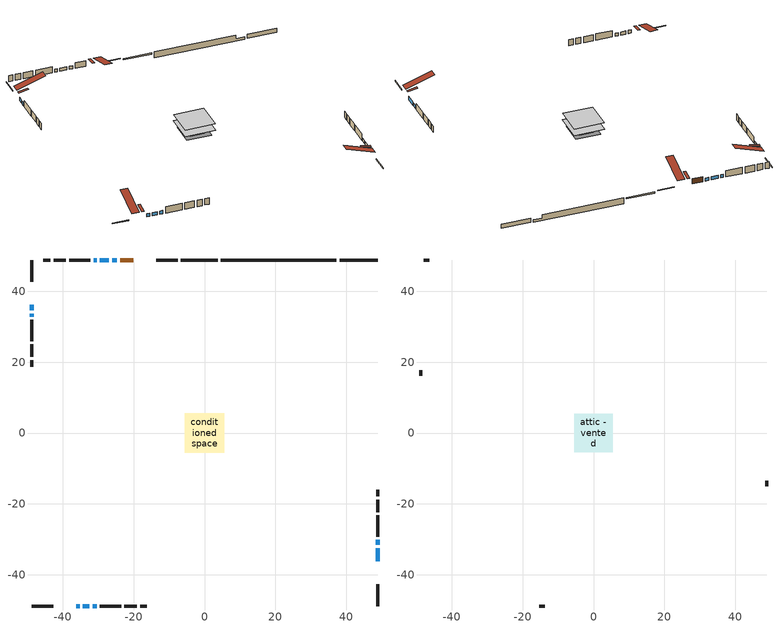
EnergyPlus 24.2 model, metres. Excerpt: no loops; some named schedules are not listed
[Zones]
conditioned space
 floor adiabatic (Floor2 construction): -1.8,-1.8 -1.8,1.8 1.8,1.8 1.8,-1.8 z0.61
 floor adiabatic (AdiabaticFloorConstruction): -5.53,-5.53 -5.53,5.53 5.53,5.53 5.53,-5.53 z0.61
 floor foundation (Slab1 construction): -2.58,-2.58 -2.58,2.58 2.58,2.58 2.58,-2.58 z-1.52
 floor foundation (Slab1 construction 1): -4.51,-4.51 -4.51,4.51 4.51,4.51 4.51,-4.51 z-1.68
 floor foundation (Slab3 construction): -1.8,-1.8 -1.8,1.8 1.8,1.8 1.8,-1.8 z0
 wall outside (RimJoist1 construction): -7.57,48.86 -13.68,48.86 / -48.86,-48.86 -42.75,-48.86 / -48.86,48.86 -48.86,42.75 / 48.86,-48.86 48.86,-42.75 z0.61:0.91
 wall outside (AdiabaticWallConstruction 1): -20.16,48.86 -23.82,48.86 z0.61:2.64
 wall outside (AdiabaticWallConstruction): -48.86,36.27 -48.86,34.6 / -36.27,-48.86 -35.28,-48.86 / -24.75,48.86 -26.1,48.86 / -48.86,33.67 -48.86,32.85 / 48.86,-36.27 48.86,-32.49 / -34.36,-48.86 -32.52,-48.86 / -31.6,-48.86 -30.48,-48.86 / -27.03,48.86 -29.54,48.86 / -30.46,48.86 -31.29,48.86 / 48.86,-31.56 48.86,-30.18 z0.61:1.83
 wall outside (Wall1 construction): -32.21,48.86 -38.2,48.86 / -29.55,-48.86 -23.57,-48.86 / -48.86,31.92 -48.86,25.93 / 48.86,-29.25 48.86,-23.27 z0.61:3.05
 wall outside (Wall2 construction): -39.13,48.86 -42.64,48.86 / -22.64,-48.86 -19.13,-48.86 / -48.86,25.01 -48.86,21.5 / 48.86,-22.34 48.86,-18.83 z0.61:3.05
 wall outside (Wall3 construction): -43.57,48.86 -45.48,48.86 / -18.2,-48.86 -16.29,-48.86 / -48.86,20.57 -48.86,18.66 / 48.86,-17.9 48.86,-15.99 z0.61:3.05
 wall foundation (FoundationWall1 construction): 48.86,48.86 38.19,48.86 z-1.52:0.16
 wall foundation (FoundationWall2 construction): 4.65,48.86,-1.68 4.65,48.86,0.61 34,48.86,0.61 34,48.86,-0.78 37.27,48.86,-0.78 37.27,48.86,-1.68
 wall foundation (FoundationWall3 construction): 3.72,48.86 -6.64,48.86 z0:0.46
 window (WindowConstruction): -48.86,36.27 -48.86,34.6 z0.61:1.83
 window (WindowConstruction 8): -36.27,-48.86 -35.29,-48.86 z0.61:1.83
 window (WindowConstruction 9): -24.75,48.86 -26.1,48.86 z0.61:1.83
 window (WindowConstruction 1): -48.86,33.67 -48.86,32.85 z0.61:1.83
 window (WindowConstruction 2): 48.86,-36.27 48.86,-32.49 z0.61:1.83
 window (WindowConstruction 3): -34.36,-48.86 -32.52,-48.86 z0.61:1.83
 window (WindowConstruction 4): -31.59,-48.86 -30.48,-48.86 z0.61:1.83
 window (WindowConstruction 5): -27.03,48.86 -29.53,48.86 z0.61:1.83
 window (WindowConstruction 6): -30.46,48.86 -31.29,48.86 z0.61:1.83
 window (WindowConstruction 7): 48.86,-31.56 48.86,-30.18 z0.61:1.83
 door (Door): -20.16,48.86 -23.82,48.86 z0.61:2.64
 ceiling adiabatic (AdiabaticFloorConstruction): 5.53,-5.53 5.53,5.53 -5.53,5.53 -5.53,-5.53 z0.61
 roof outside (Roof2 construction): -19.23,48.86,3.05 -19.23,45.17,3.66 -18.3,45.17,3.66 -18.3,48.86,3.05; -37.2,-48.86,3.05 -37.2,-45.17,3.66 -38.13,-45.17,3.66 -38.13,-48.86,3.05; -48.86,37.2,3.05 -45.17,37.2,3.66 -45.17,38.13,3.66 -48.86,38.13,3.05; 48.86,-37.2,3.05 45.17,-37.2,3.66 45.17,-38.13,3.66 48.86,-38.13,3.05
attic - vented
 floor to conditioned space (Floor1 construction Reversed): -5.37,-5.37 -5.37,5.37 5.37,5.37 5.37,-5.37 z3.05
 wall outside (Wall4 construction): -46.4,48.86 -47.93,48.86 / -15.36,-48.86 -13.84,-48.86 / -48.86,17.73 -48.86,16.2 / 48.86,-15.06 48.86,-13.53 z0.61:3.05
 roof outside (Roof1 construction): -17.37,48.86,3.05 -17.37,38.4,6.53 -14.61,38.4,6.53 -14.61,48.86,3.05; -39.06,-48.86,3.05 -39.06,-38.4,6.53 -41.82,-38.4,6.53 -41.82,-48.86,3.05; -48.86,39.06,3.05 -38.4,39.06,6.53 -38.4,41.82,6.53 -48.86,41.82,3.05; 48.86,-39.06,3.05 38.4,-39.06,6.53 38.4,-41.82,6.53 48.86,-41.82,3.05
[Building]
Building 1: Terrain=Suburbs
[Site:Location]
Saskatoon Intl AP_SK: Latitude {deg}=52.17; Longitude {deg}=-106.7; Time Zone {hr}=-6; Elevation {m}=504; Keep Site Location Information=Yes
[Site:GroundTemperature:Shallow]
-3.29371, -5.9198, -6.13011, -4.88389, 0.118965, 5.09852, 9.41553, 12.1502, 12.3826, 10.1583, 5.95142, 1.12462
[Site:WaterMainsTemperature]
Calculation Method=Schedule; Temperature Schedule=mains temperature schedule
[Material] Roughness=Rough; Thermal Absorptance=0.9
Name | Thickness {m} | Conductivity {W/m-K} | Density {kg/m3} | Specific Heat {J/kg-K} | Solar Absorptance | Visible Absorptance
asphalt or fiberglass shingles | 0.00635 | 0.162714 | 1121.4 | 1465.45 | 0.84 | 0.84
ceiling loosefill ins | 0.338667 | 0.0480833 | 16.02 | 1046.75 | 0.7 | 0.7
ceiling stud and cavity | 0.1397 | 0.498967 | 65.682 | 1177.47 | 0.7 | 0.7
concrete 4.0 in. | 0.1016 | 1.803125 | 2242.8 | 837.4 | 0.7 | 0.7
concrete 8.0 in. | 0.2032 | 1.803125 | 2242.8 | 837.4 | 0.7 | 0.7
door material | 0.04445 | 0.0451087 | 512.64 | 1214.23 | 0.7 | 0.7
exterior vertical ins | 0.00321614 | 0.029427 | 32.04 | 1214.23 | 0.7 | 0.7
exterior vertical ins 1 | 0.0637857 | 0.029427 | 32.04 | 1214.23 | 0.7 | 0.7
floor covering | 0.0127 | 0.0433444 | 54.468 | 1339.84 | 0.6 | 0.6
floor rigid ins | 0.155448 | 0.029427 | 32.04 | 1214.23 | 0.7 | 0.7
floor rigid ins 1; wall rigid ins | 0.512978 | 0.029427 | 32.04 | 1214.23 | 0.7 | 0.7
floor stud and cavity | 0.1397 | 0.286524 | 92.3553 | 1139.71 | 0.7 | 0.7
floor stud and cavity 1 | 0.1397 | 1.75129 | 37.0049 | 1207.88 | 0.7 | 0.7
furniture material conditioned space 1 | 0.1524 | 0.115458 | 640.8 | 1214.23 | 0.6 | 0.6
gypsum board | 0.0127 | 0.160291 | 801 | 837.4 | 0.6 | 0.6
gypsum board 1 | 0.0127 | 0.160291 | 801 | 837.4 | 0.7 | 0.7
osb sheathing 0.5 in. | 0.0127 | 0.115458 | 512.64 | 1214.23 | 0.7 | 0.7
osb sheathing 0.75 in. | 0.01905 | 0.115458 | 512.64 | 1214.23 | 0.7 | 0.7
rim joist stud and cavity | 0.0508 | 0.271007 | 50.32683 | 1063.81 | 0.6 | 0.6
roof rigid ins | 0.051816 | 0.029427 | 32.04 | 1214.23 | 0.7 | 0.7
roof stud and cavity | 0.2032 | 0.219784 | 78.34581 | 1123.46 | 0.7 | 0.7
wall stud and cavity | 0.1397 | 0.114486 | 139.0536 | 1170.24 | 0.7 | 0.7
wall stud and cavity 1 | 0.1397 | 0.0934493 | 139.0536 | 1170.24 | 0.7 | 0.7
wall stud and cavity 2 | 0.1397 | 0.0929022 | 139.0536 | 1170.24 | 0.7 | 0.7
wall stud and cavity 3 | 0.0889 | 6.1454 | 50.32683 | 1063.81 | 0.6 | 0.6
wall stud and cavity 4 | 0.0889 | 0.380278 | 52.3479 | 1209.89 | 0.7 | 0.7
wall stud and cavity 5 | 0.0889 | 0.391764 | 83.0341 | 1211.67 | 0.7 | 0.7
wood siding | 0.0254 | 0.102417 | 544.68 | 1172.36 | 0 | 0
wood siding 1 | 0.00254 | 0.102417 | 544.68 | 1172.36 | 0 | 0
wood siding 2; wood siding 3; wood siding 4 | 0.0254 | 0.102417 | 544.68 | 1172.36 | 0.7 | 0.7
[WindowMaterial:SimpleGlazingSystem]
Name | U-Factor {W/m2-K} | Solar Heat Gain Coefficient
WindowMaterial | 1.941876 | 0.57
WindowMaterial 1 | 2.94291 | 0.64
WindowMaterial 2 | 2.88272 | 0.7
WindowMaterial 3 | 2.03386 | 0.61
WindowMaterial 4 | 2.92587 | 0.66
WindowMaterial 5 | 1.28947 | 0.51
WindowMaterial 6 | 2.969594 | 0.63
WindowMaterial 7 | 2.94177 | 0.65
WindowMaterial 8 | 2.98038 | 0.61
[Construction]
AdiabaticFloorConstruction: floor stud and cavity 1, floor rigid ins 1, osb sheathing 0.75 in., floor covering
AdiabaticWallConstruction: wood siding 3, wall rigid ins, wall stud and cavity 4, gypsum board
AdiabaticWallConstruction 1: wood siding 4, wall rigid ins, wall stud and cavity 4, gypsum board
Door: door material
Floor1 construction Reversed: gypsum board, ceiling stud and cavity, ceiling loosefill ins
Floor2 construction: floor stud and cavity, floor rigid ins, osb sheathing 0.75 in., floor covering
FoundationWall1 construction: concrete 8.0 in.
FoundationWall2 construction; FoundationWall3 construction: concrete 8.0 in., gypsum board 1
furniture construction conditioned space 1: furniture material conditioned space 1
PartitionWallConstruction: gypsum board, wall stud and cavity 5, gypsum board
RimJoist1 construction: wood siding 2, rim joist stud and cavity
Roof1 construction: asphalt or fiberglass shingles
Roof2 construction: asphalt or fiberglass shingles, roof rigid ins, osb sheathing 0.75 in., roof stud and cavity, gypsum board
Slab1 construction; Slab1 construction 1; Slab3 construction: concrete 4.0 in.
Wall1 construction: wood siding, osb sheathing 0.5 in., wall stud and cavity, gypsum board
Wall2 construction: wood siding, osb sheathing 0.5 in., wall stud and cavity 1, gypsum board
Wall3 construction: wood siding, osb sheathing 0.5 in., wall stud and cavity 2, gypsum board
Wall4 construction: wood siding 1, wall stud and cavity 3
WindowConstruction: WindowMaterial
WindowConstruction 1; WindowConstruction 6: WindowMaterial 1
WindowConstruction 2: WindowMaterial 2
WindowConstruction 3: WindowMaterial 3
WindowConstruction 4: WindowMaterial 4
WindowConstruction 5: WindowMaterial 5
WindowConstruction 7: WindowMaterial 6
WindowConstruction 8: WindowMaterial 7
WindowConstruction 9: WindowMaterial 8
[Zone] Multiplier=1; Part of Total Floor Area=Yes
Name | Volume {m3}
attic - vented | 65.2433
conditioned space | 576
[Space]
Name | Zone | Volume {m3}
attic - vented 1 | attic - vented | 65.2433
conditioned space 1 | conditioned space | 576
[ZoneInfiltration:EffectiveLeakageArea]
infil attic - vented 1: Zone or Space=attic - vented 1; Schedule=Always On Discrete; Effective Air Leakage Area {cm2}=3952.8; Stack Coefficient=0.000411976; Wind Coefficient=1.37138e-05
[ZoneMixing]
whole house fan mix: Zone or Space=attic - vented; Schedule=Always On Continuous; Design Flow Rate Calculation Method=Flow/Zone; Design Flow Rate {m3/s}=0; Source Zone or Space=conditioned space
[SurfaceProperty:ExposedFoundationPerimeter] Exposed Perimeter Calculation Method=TotalExposedPerimeter
Name | Total Exposed Perimeter {m}
Slab1 | 10.668
Slab1 1 | 32.614
Slab3 | 10.363
[InternalMass] Zone or ZoneList=conditioned space; Space or SpaceList=conditioned space 1
Name | Construction | Surface Area {m2}
furniture mass conditioned space 1 | furniture construction conditioned space 1 | 102.564
partition wall mass | PartitionWallConstruction | 243.399
[Lights]
interior lighting: Zone or ZoneList or Space or SpaceList=conditioned space 1; Schedule=interior lighting schedule; Design Level Calculation Method=LightingLevel; Lighting Level {W}=343.2; Return Air Fraction=0; Fraction Radiant=0.6; Fraction Visible=0.2; Fraction Replaceable=1
[People]
occupants: Zone or ZoneList or Space or SpaceList=conditioned space 1; Number of People Schedule=occupants schedule; Number of People Calculation Method=People; Number of People=3; Fraction Radiant=0.314171; Sensible Heat Fraction=0.56303; Activity Level Schedule=occupants activity schedule; Carbon Dioxide Generation Rate {m3/s-W}=0; Enable ASHRAE 55 Comfort Warnings=No; Mean Radiant Temperature Calculation Type=EnclosureAveraged
[ElectricEquipment] Zone or ZoneList or Space or SpaceList=conditioned space 1; Design Level Calculation Method=EquipmentLevel
Name | Schedule | Design Level {W} | Fraction Latent | Fraction Radiant | Fraction Lost
clothes dryer | clothes dryer schedule | 140.772 | 0.015 | 0.081 | 0.85
clothes washer | clothes washer schedule | 32.1985 | 0.03 | 0.162 | 0.7
cooking range | cooking range schedule | 215.147 | 0.08 | 0.432 | 0.2
dishwasher | dishwasher schedule | 66.8632 | 0.3 | 0.18 | 0.4
fridge | fridge schedule | 72.9452 | 0 | 0.6 | 0
mech vent house fan | mech vent house fan schedule | 0 | 0 | 0 | 1
mech vent house fan cfis | mech vent house fan cfis schedule | 0 | 0 | 0 | 0
misc plug loads | misc plug loads schedule | 494.7 | 0.045 | 0.513 | 0.1
whole house fan | Always On Discrete | 0 | 0 | 0 | 1
[OtherEquipment] Zone or ZoneList or Space or SpaceList=conditioned space 1; Design Level Calculation Method=EquipmentLevel
Name | Fuel Type | Schedule | Design Level {W} | Fraction Latent | Fraction Radiant | Fraction Lost
clothes dryer 1 | Electricity | clothes dryer schedule | 0 | 0.015 | 0.081 | 0.85
cooking range 1 | Electricity | cooking range schedule | 0 | 0.08 | 0.432 | 0.2
general water use latent | None | general water use schedule | 62.594 | 1 | 0 | 0
general water use sensible | None | general water use schedule | -61.6891 | 0 | 0.6 | 0
mech vent house fan latent load | None | Always On Discrete | 0 | 1 | 0 | 0
mech vent house fan sensible load | None | Always On Discrete | 0 | 0 | 0 | 0
water heater energy adjustment1 | NaturalGas | Always On Discrete | 0.01 | 0 | 0 | 1
[ZoneInfiltration:DesignFlowRate] Zone or ZoneList or Space or SpaceList=conditioned space 1; Schedule=Always On Discrete; Design Flow Rate Calculation Method=Flow/Zone; Design Flow Rate {m3/s}=0
infil flow; natural vent flow; whole house fan flow
[AvailabilityManager:Scheduled]
furnace airloop Availability Manager: Schedule=Always On Discrete
[Foundation:Kiva] Initial Indoor Air Temperature {C}=21; Wall Depth Below Slab {m}=0.2032
Name | Wall Height Above Grade {m} | Custom Block Material Name 1 | Custom Block Depth 1 {m} | Custom Block X Position 1 {m} | Custom Block Z Position 1 {m}
Foundation Kiva 1 | 0.15999
Foundation Kiva 2 | 0.609996 | exterior vertical ins | 2.28999 | 0.2159 | 0
Foundation Kiva 3 | 0.460004 | exterior vertical ins 1 | 0.460004 | 0.2159 | 0
[Foundation:Kiva:Settings]
Soil Conductivity {W/m-K}=0.849921; Soil Density {kg/m3}=1842.3; Soil Specific Heat {J/kg-K}=418.7; Ground Solar Absorptivity=0.9; Ground Thermal Absorptivity=0.9; Ground Surface Roughness {m}=0.03; Far-Field Width {m}=40; Deep-Ground Boundary Condition=ZeroFlux; Deep-Ground Depth {m}=40; Minimum Cell Dimension {m}=0.2; Maximum Cell Growth Coefficient=3; Simulation Timestep=Timestep
[Exterior:Lights]
exterior lighting: Schedule=exterior lighting schedule; Design Level {W}=75.6
[EnergyManagementSystem:GlobalVariable]
furnace_airloop_Fan_RTF
infil_program_Qfan
infil_program_Qinf
natural_vent_program_Qnv
natural_vent_program_Qwhf
[EnergyManagementSystem:Sensor]
Name | Output:Variable or Output:Meter Index Key | Output:Variable or Output:Meter
airflow_gain | infil flow | Infiltration Sensible Heat Gain Energy
airflow_gain_1 | natural vent flow | Infiltration Sensible Heat Gain Energy
airflow_gain_2 | whole house fan flow | Infiltration Sensible Heat Gain Energy
airflow_loss | infil flow | Infiltration Sensible Heat Loss Energy
airflow_loss_1 | natural vent flow | Infiltration Sensible Heat Loss Energy
airflow_loss_2 | whole house fan flow | Infiltration Sensible Heat Loss Energy
clg_load_cond |  | Cooling:EnergyTransfer:Zone:CONDITIONED SPACE
clg_sp_s; clg_sp_s_1 | cooling setpoint | Schedule Value
clothes_dryer_exhaust_0_sch_s | clothes dryer exhaust 0 schedule | Schedule Value
cool_season | cooling season schedule | Schedule Value
htg_load_cond |  | Heating:EnergyTransfer:Zone:CONDITIONED SPACE
htg_sp_s; htg_sp_s_1 | heating setpoint | Schedule Value
ig_ee_conv | clothes dryer | Electric Equipment Convective Heating Energy
ig_ee_conv_2 | cooking range | Electric Equipment Convective Heating Energy
ig_ee_conv_4 | fridge | Electric Equipment Convective Heating Energy
ig_ee_conv_5 | misc plug loads | Electric Equipment Convective Heating Energy
ig_ee_conv_6 | whole house fan | Electric Equipment Convective Heating Energy
ig_ee_rad | clothes dryer | Electric Equipment Radiant Heating Energy
ig_ee_rad_2 | cooking range | Electric Equipment Radiant Heating Energy
ig_ee_rad_4 | fridge | Electric Equipment Radiant Heating Energy
ig_ee_rad_5 | misc plug loads | Electric Equipment Radiant Heating Energy
ig_ee_rad_6 | whole house fan | Electric Equipment Radiant Heating Energy
ig_lgt_conv | interior lighting | Lights Convective Heating Energy
ig_lgt_rad | interior lighting | Lights Radiant Heating Energy
ig_lgt_vis | interior lighting | Lights Visible Radiation Heating Energy
ig_oe_conv | clothes dryer 1 | Other Equipment Convective Heating Energy
ig_oe_conv_1 | cooking range 1 | Other Equipment Convective Heating Energy
ig_oe_conv_2 | general water use latent | Other Equipment Convective Heating Energy
ig_oe_conv_3 | general water use sensible | Other Equipment Convective Heating Energy
ig_oe_conv_4 | water heater energy adjustment1 | Other Equipment Convective Heating Energy
ig_oe_rad | clothes dryer 1 | Other Equipment Radiant Heating Energy
ig_oe_rad_1 | cooking range 1 | Other Equipment Radiant Heating Energy
ig_oe_rad_2 | general water use latent | Other Equipment Radiant Heating Energy
ig_oe_rad_3 | general water use sensible | Other Equipment Radiant Heating Energy
ig_oe_rad_4 | water heater energy adjustment1 | Other Equipment Radiant Heating Energy
ig_ppl_conv | occupants | People Convective Heating Energy
ig_ppl_rad | occupants | People Radiant Heating Energy
im_conv | furniture mass conditioned space 1 | Surface Inside Face Convection Heat Gain Energy
im_conv_1 | partition wall mass | Surface Inside Face Convection Heat Gain Energy
im_ig | furniture mass conditioned space 1 | Surface Inside Face Internal Gains Radiation Heat Gain Energy
im_ig_1 | partition wall mass | Surface Inside Face Internal Gains Radiation Heat Gain Energy
im_lgt | furniture mass conditioned space 1 | Surface Inside Face Lights Radiation Heat Gain Energy
im_lgt_1 | partition wall mass | Surface Inside Face Lights Radiation Heat Gain Energy
im_sol | furniture mass conditioned space 1 | Surface Inside Face Solar Radiation Heat Gain Energy
im_sol_1 | partition wall mass | Surface Inside Face Solar Radiation Heat Gain Energy
im_surf | furniture mass conditioned space 1 | Surface Inside Face Net Surface Thermal Radiation Heat Gain Energy
im_surf_1 | partition wall mass | Surface Inside Face Net Surface Thermal Radiation Heat Gain Energy
mv_conv | mech vent house fan | Electric Equipment Convective Heating Energy
mv_conv_1 | mech vent house fan cfis | Electric Equipment Convective Heating Energy
mv_conv_2 | mech vent house fan latent load | Other Equipment Convective Heating Energy
mv_conv_3 | mech vent house fan sensible load | Other Equipment Convective Heating Energy
mv_rad | mech vent house fan | Electric Equipment Radiant Heating Energy
mv_rad_1 | mech vent house fan cfis | Electric Equipment Radiant Heating Energy
mv_rad_2 | mech vent house fan latent load | Other Equipment Radiant Heating Energy
mv_rad_3 | mech vent house fan sensible load | Other Equipment Radiant Heating Energy
natural_vent_s | natural vent schedule | Schedule Value
out_pb_s |  | Site Outdoor Air Barometric Pressure
out_wt_s |  | Site Outdoor Air Humidity Ratio
site_vw_s |  | Site Wind Speed
ss_back_out | Window1 | Surface Window Shortwave from Zone Back Out Window Heat Transfer Rate
ss_back_out_1 | Window10 | Surface Window Shortwave from Zone Back Out Window Heat Transfer Rate
ss_back_out_2 | Window11 | Surface Window Shortwave from Zone Back Out Window Heat Transfer Rate
ss_back_out_3 | Window2 | Surface Window Shortwave from Zone Back Out Window Heat Transfer Rate
ss_back_out_4 | Window3 | Surface Window Shortwave from Zone Back Out Window Heat Transfer Rate
ss_back_out_5 | Window4 | Surface Window Shortwave from Zone Back Out Window Heat Transfer Rate
ss_back_out_6 | Window5 | Surface Window Shortwave from Zone Back Out Window Heat Transfer Rate
ss_back_out_7 | Window6 | Surface Window Shortwave from Zone Back Out Window Heat Transfer Rate
ss_back_out_8 | Window8 | Surface Window Shortwave from Zone Back Out Window Heat Transfer Rate
ss_back_out_9 | Window9 | Surface Window Shortwave from Zone Back Out Window Heat Transfer Rate
ss_conv | Door1 | Surface Inside Face Convection Heat Gain Energy
ss_conv_1 | Window1 | Surface Inside Face Convection Heat Gain Energy
ss_conv_10 | Window9 | Surface Inside Face Convection Heat Gain Energy
ss_conv_2 | Window10 | Surface Inside Face Convection Heat Gain Energy
ss_conv_3 | Window11 | Surface Inside Face Convection Heat Gain Energy
ss_conv_4 | Window2 | Surface Inside Face Convection Heat Gain Energy
ss_conv_5 | Window3 | Surface Inside Face Convection Heat Gain Energy
ss_conv_6 | Window4 | Surface Inside Face Convection Heat Gain Energy
ss_conv_7 | Window5 | Surface Inside Face Convection Heat Gain Energy
ss_conv_8 | Window6 | Surface Inside Face Convection Heat Gain Energy
ss_conv_9 | Window8 | Surface Inside Face Convection Heat Gain Energy
ss_ig | Door1 | Surface Inside Face Internal Gains Radiation Heat Gain Energy
ss_ig_1 | Window1 | Surface Inside Face Internal Gains Radiation Heat Gain Energy
ss_ig_10 | Window9 | Surface Inside Face Internal Gains Radiation Heat Gain Energy
ss_ig_2 | Window10 | Surface Inside Face Internal Gains Radiation Heat Gain Energy
ss_ig_3 | Window11 | Surface Inside Face Internal Gains Radiation Heat Gain Energy
ss_ig_4 | Window2 | Surface Inside Face Internal Gains Radiation Heat Gain Energy
ss_ig_5 | Window3 | Surface Inside Face Internal Gains Radiation Heat Gain Energy
ss_ig_6 | Window4 | Surface Inside Face Internal Gains Radiation Heat Gain Energy
ss_ig_7 | Window5 | Surface Inside Face Internal Gains Radiation Heat Gain Energy
ss_ig_8 | Window6 | Surface Inside Face Internal Gains Radiation Heat Gain Energy
ss_ig_9 | Window8 | Surface Inside Face Internal Gains Radiation Heat Gain Energy
ss_lgt | Door1 | Surface Inside Face Lights Radiation Heat Gain Energy
ss_sol | Door1 | Surface Inside Face Solar Radiation Heat Gain Energy
ss_surf | Door1 | Surface Inside Face Net Surface Thermal Radiation Heat Gain Energy
ss_surf_1 | Window1 | Surface Inside Face Net Surface Thermal Radiation Heat Gain Energy
ss_surf_10 | Window9 | Surface Inside Face Net Surface Thermal Radiation Heat Gain Energy
ss_surf_2 | Window10 | Surface Inside Face Net Surface Thermal Radiation Heat Gain Energy
ss_surf_3 | Window11 | Surface Inside Face Net Surface Thermal Radiation Heat Gain Energy
ss_surf_4 | Window2 | Surface Inside Face Net Surface Thermal Radiation Heat Gain Energy
ss_surf_5 | Window3 | Surface Inside Face Net Surface Thermal Radiation Heat Gain Energy
ss_surf_6 | Window4 | Surface Inside Face Net Surface Thermal Radiation Heat Gain Energy
ss_surf_7 | Window5 | Surface Inside Face Net Surface Thermal Radiation Heat Gain Energy
ss_surf_8 | Window6 | Surface Inside Face Net Surface Thermal Radiation Heat Gain Energy
ss_surf_9 | Window8 | Surface Inside Face Net Surface Thermal Radiation Heat Gain Energy
ss_trans_in | Window1 | Surface Window Transmitted Solar Radiation Rate
ss_trans_in_1 | Window10 | Surface Window Transmitted Solar Radiation Rate
ss_trans_in_2 | Window11 | Surface Window Transmitted Solar Radiation Rate
ss_trans_in_3 | Window2 | Surface Window Transmitted Solar Radiation Rate
ss_trans_in_4 | Window3 | Surface Window Transmitted Solar Radiation Rate
ss_trans_in_5 | Window4 | Surface Window Transmitted Solar Radiation Rate
ss_trans_in_6 | Window5 | Surface Window Transmitted Solar Radiation Rate
ss_trans_in_7 | Window6 | Surface Window Transmitted Solar Radiation Rate
ss_trans_in_8 | Window8 | Surface Window Transmitted Solar Radiation Rate
ss_trans_in_9 | Window9 | Surface Window Transmitted Solar Radiation Rate
ss_trans_out | Window1 | Surface Inside Face Initial Transmitted Diffuse Transmitted Out Window Solar Radiation Rate
ss_trans_out_1 | Window10 | Surface Inside Face Initial Transmitted Diffuse Transmitted Out Window Solar Radiation Rate
ss_trans_out_2 | Window11 | Surface Inside Face Initial Transmitted Diffuse Transmitted Out Window Solar Radiation Rate
ss_trans_out_3 | Window2 | Surface Inside Face Initial Transmitted Diffuse Transmitted Out Window Solar Radiation Rate
ss_trans_out_4 | Window3 | Surface Inside Face Initial Transmitted Diffuse Transmitted Out Window Solar Radiation Rate
ss_trans_out_5 | Window4 | Surface Inside Face Initial Transmitted Diffuse Transmitted Out Window Solar Radiation Rate
ss_trans_out_6 | Window5 | Surface Inside Face Initial Transmitted Diffuse Transmitted Out Window Solar Radiation Rate
ss_trans_out_7 | Window6 | Surface Inside Face Initial Transmitted Diffuse Transmitted Out Window Solar Radiation Rate
ss_trans_out_8 | Window8 | Surface Inside Face Initial Transmitted Diffuse Transmitted Out Window Solar Radiation Rate
ss_trans_out_9 | Window9 | Surface Inside Face Initial Transmitted Diffuse Transmitted Out Window Solar Radiation Rate
s_conv | Floor1 | Surface Inside Face Convection Heat Gain Energy
s_conv_1 | Floor2 | Surface Inside Face Convection Heat Gain Energy
s_conv_10 | RimJoist1:90 | Surface Inside Face Convection Heat Gain Energy
s_conv_11 | Roof2:0 | Surface Inside Face Convection Heat Gain Energy
s_conv_12 | Roof2:180 | Surface Inside Face Convection Heat Gain Energy
s_conv_13 | Roof2:270 | Surface Inside Face Convection Heat Gain Energy
s_conv_14 | Roof2:90 | Surface Inside Face Convection Heat Gain Energy
s_conv_15 | Slab1 | Surface Inside Face Convection Heat Gain Energy
s_conv_16 | Slab1 1 | Surface Inside Face Convection Heat Gain Energy
s_conv_17 | Slab3 | Surface Inside Face Convection Heat Gain Energy
s_conv_18 | Wall1:0 | Surface Inside Face Convection Heat Gain Energy
s_conv_19 | Wall1:180 | Surface Inside Face Convection Heat Gain Energy
s_conv_2 | FoundationWall1 | Surface Inside Face Convection Heat Gain Energy
s_conv_20 | Wall1:270 | Surface Inside Face Convection Heat Gain Energy
s_conv_21 | Wall1:90 | Surface Inside Face Convection Heat Gain Energy
s_conv_22 | Wall2:0 | Surface Inside Face Convection Heat Gain Energy
s_conv_23 | Wall2:180 | Surface Inside Face Convection Heat Gain Energy
s_conv_24 | Wall2:270 | Surface Inside Face Convection Heat Gain Energy
s_conv_25 | Wall2:90 | Surface Inside Face Convection Heat Gain Energy
s_conv_26 | Wall3:0 | Surface Inside Face Convection Heat Gain Energy
